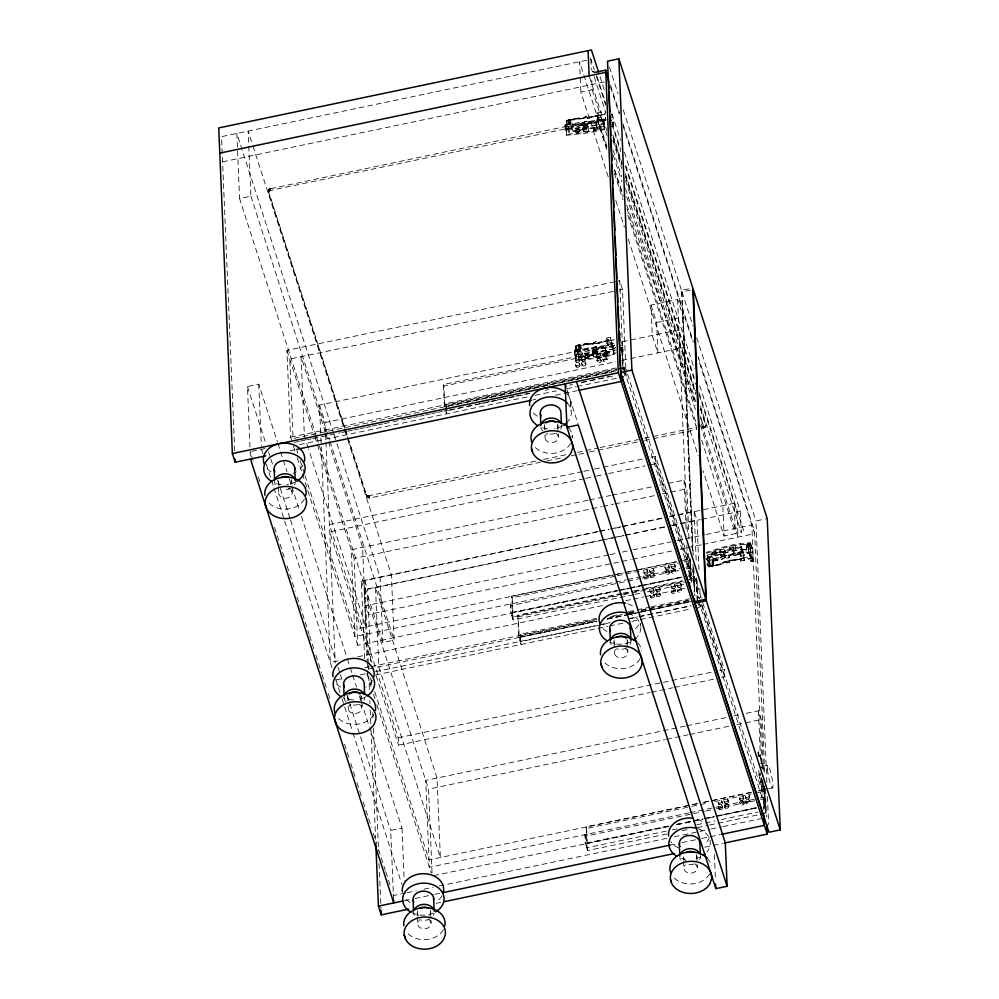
<?xml version="1.0" encoding="UTF-8"?>
<svg xmlns="http://www.w3.org/2000/svg" width="999" height="999" viewBox="0 0 999 999"><rect width="100%" height="100%" fill="white"/><g stroke="black" fill="none" stroke-linecap="round" stroke-linejoin="round"><path stroke-width="0.75" stroke-dasharray="5 3.75" d="M611.425 126.848L613.636 125.824L612.899 119.493M620.866 352.185L623.076 351.161L621.84 342.207M752.609 548.826L750.299 542.807L747.889 543.044L747.789 547.027L750.174 558.404L751.148 561.6L753.121 561.188L752.584 548.264L750.611 548.676L751.086 558.628L748.251 559.215L746.528 557.13L721.653 562.325L719.255 564.298L708.603 566.52L707.08 564.135M753.121 561.188L750.137 549.138L749.862 542.632M603.296 360.689L603.309 360.339A2.06 1.274 -17.9 0 1 605.319 358.841A2.06 1.274 -17.9 0 1 607.267 359.64L607.255 359.977A2.06 1.274 -17.9 0 1 605.244 361.488A2.06 1.274 -17.9 0 1 603.296 360.689L602.797 359.041M606.768 358.104L606.755 358.441A2.06 1.274 -17.9 0 1 604.745 359.94A2.06 1.274 -17.9 0 1 602.797 359.153L602.809 358.803A2.06 1.274 -17.9 0 1 604.82 357.305A2.06 1.274 -17.9 0 1 606.768 358.104L607.267 359.752M671.603 572.39L671.615 572.04A2.06 1.274 -17.9 0 1 673.638 570.541A2.06 1.274 -17.9 0 1 675.574 571.328L675.574 571.678A2.06 1.274 -17.9 0 1 673.551 573.176A2.06 1.274 -17.9 0 1 671.603 572.39L671.116 570.741M675.087 569.792L675.074 570.142A2.06 1.274 -17.9 0 1 673.064 571.64A2.06 1.274 -17.9 0 1 671.116 570.841L671.128 570.504A2.06 1.274 -17.9 0 1 673.139 569.005A2.06 1.274 -17.9 0 1 675.087 569.792L675.574 571.44M677.734 591.346L677.734 591.008A2.06 1.274 -17.9 0 1 679.757 589.51A2.06 1.274 -17.9 0 1 681.705 590.297L681.693 590.646A2.06 1.274 -17.9 0 1 679.67 592.145A2.06 1.274 -17.9 0 1 677.734 591.346L677.235 589.697M681.206 588.761L681.193 589.11A2.06 1.274 -17.9 0 1 679.183 590.609A2.06 1.274 -17.9 0 1 677.235 589.81L677.247 589.472A2.06 1.274 -17.9 0 1 679.258 587.961A2.06 1.274 -17.9 0 1 681.206 588.761L681.693 590.409M746.041 803.046L746.053 802.697A2.06 1.274 -17.9 0 1 748.064 801.198A2.06 1.274 -17.9 0 1 750.012 801.997L749.999 802.347A2.06 1.274 -17.9 0 1 747.989 803.845A2.06 1.274 -17.9 0 1 746.041 803.046L745.554 801.398M749.512 800.461L749.5 800.798A2.06 1.274 -17.9 0 1 747.489 802.309A2.06 1.274 -17.9 0 1 745.541 801.51L745.554 801.161A2.06 1.274 -17.9 0 1 747.577 799.662A2.06 1.274 -17.9 0 1 749.512 800.461L750.012 802.11M581.493 363.536L581.53 363.186A2.06 1.274 -17.9 0 1 583.641 361.738A2.06 1.274 -17.9 0 1 585.476 362.625L585.439 362.974A2.06 1.274 -17.9 0 1 583.329 364.423A2.06 1.274 -17.9 0 1 581.493 363.536L582.08 365.384M585.976 364.16L585.938 364.51A2.06 1.274 -17.9 0 1 583.828 365.959A2.06 1.274 -17.9 0 1 581.992 365.072L582.03 364.722A2.06 1.274 -17.9 0 1 584.14 363.274A2.06 1.274 -17.9 0 1 585.976 364.16L585.389 362.312M649.812 575.224L649.85 574.875A2.06 1.274 -17.9 0 1 651.96 573.438A2.06 1.274 -17.9 0 1 653.796 574.325L653.758 574.675A2.06 1.274 -17.9 0 1 651.648 576.111A2.06 1.274 -17.9 0 1 649.812 575.224L650.399 577.085M654.295 575.861L654.258 576.211A2.06 1.274 -17.9 0 1 652.147 577.659A2.06 1.274 -17.9 0 1 650.299 576.773L650.349 576.423A2.06 1.274 -17.9 0 1 652.447 574.974A2.06 1.274 -17.9 0 1 654.295 575.861L653.696 574.013M660.414 594.83L660.376 595.179A2.06 1.274 -17.9 0 1 658.266 596.615A2.06 1.274 -17.9 0 1 656.418 595.729L656.468 595.379A2.06 1.274 -17.9 0 1 658.566 593.943A2.06 1.274 -17.9 0 1 660.414 594.83L659.815 592.969M724.238 805.893L724.275 805.544A2.06 1.274 -17.9 0 1 726.385 804.108A2.06 1.274 -17.9 0 1 728.234 804.994L728.184 805.344A2.06 1.274 -17.9 0 1 726.086 806.78A2.06 1.274 -17.9 0 1 724.238 805.893L724.837 807.754M540.746 462.187L369.705 497.989L366.945 497.34L268.444 192.083L270.454 190.434L605.781 120.492L605.132 119.356L597.19 119.88L268.856 189.061L268.369 190.871L344.792 427.709M700.499 408.316L705.868 425.949L704.382 427.897L697.976 429.295M575.674 352.085C577.672 347.053 582.504 349.313 581.955 354.982L575.849 356.256L574.65 355.282L575.761 354.27M703.796 428.072L703.758 426.91L705.306 427.272L705.831 425.075L705.444 426.585L705.831 425.075L705.818 426.423L697.889 427.322M597.19 112.912C607.454 111.376 595.804 111.813 597.265 113.799L598.776 114.435L597.24 113.424M601.136 116.958C597.29 118.993 595.629 116.895 601.136 116.958L604.095 126.461L568.968 132.218L568.443 120.017L579.283 117.757L582.305 118.469L586.788 116.359L587.337 118.369L589.635 117.894L589.447 116.97L599.063 115.335L598.763 114.073M578.371 356.631L613.349 350.886L613.161 346.416L610.389 337.837C605.681 339.185 605.606 337.475 610.377 337.462L613.324 346.591L613.623 354.121L592.644 357.942L575.998 359.69M606.83 343.082L607.567 344.792L607.03 342.732L610.576 342.295L613.349 350.886M606.855 343.456L610.601 342.669L613.548 351.798L578.409 357.567L578.184 352.16L591.995 350.661L613.324 346.591M604.795 114.435L604.782 114.061C592.007 118.207 578.159 117.782 565.983 121.091C578.921 118.556 591.833 118.282 604.795 114.435L605.257 112.263M605.032 120.017L605.469 117.47L605.032 120.017C610.227 116.995 555.357 132.305 568.706 123.938C571.878 123.102 571.59 127.909 572.502 129.645L566.408 130.919L565.209 129.945L566.321 128.933M575.661 352.01L586.326 349.775L589.61 350.549L614.472 345.354L614.934 343.181M704.894 427.622L704.857 426.585M751.086 558.628L751.011 552.11M751.073 558.254L748.501 550.024L748.276 544.817M716.845 552.609L715.621 554.32L713.061 555.132L712.949 552.534L715.509 551.723L716.995 553.046L715.721 554.632L712.637 555.032M711.563 553.746L712.799 552.035L715.359 551.236L716.695 552.135L716.408 553.059L714.198 554.433L711.937 554.383L711.763 552.509L714.023 551.286L716.72 552.235M716.695 552.135L714.148 554.283L711.438 553.334M729.245 548.826L731.468 547.002L733.478 547.202L733.528 548.501L731.58 549.612L729.582 549.413L729.258 547.277L731.218 546.216L733.241 546.453L733.815 547.777M575.062 131.781L577.647 129.733L579.969 130.007L580.057 131.568L577.772 132.73L575.449 132.455L575.274 130.594L577.597 129.583L579.994 130.07M580.094 129.858L578.821 131.431L576.173 131.98L576.073 129.383L578.708 128.834L580.232 130.295L578.921 131.743L575.736 131.831M580.357 130.682L577.722 132.58L574.937 131.381M593.618 129.57L595.854 127.797L597.877 128.022L597.926 129.333L595.966 130.394L593.955 130.157L593.631 128.034L595.604 126.998L597.627 127.273L598.214 128.609M585.177 357.167L586.95 357.242L589.672 355.632L588.361 357.08L585.639 357.367L585.514 354.72L588.161 354.17L589.797 356.019L588.523 357.567L585.889 358.142L584.89 357.804L584.827 356.293L587.087 355.07L589.41 355.344M603.059 354.907L605.307 353.134L607.317 353.359L607.38 354.67L605.406 355.731L603.396 355.494L603.071 353.371L605.044 352.335L607.08 352.61L607.654 353.946M733.566 547.027L731.33 548.813L728.97 547.989M597.964 127.86L595.716 129.608L593.344 128.746M607.417 353.196L605.157 354.945L602.797 354.083M740.334 555.344L741.27 554.969L740.396 554.782M740.534 560.177L741.47 559.815L741.171 558.541L740.546 560.963C748.663 563.998 740.122 550.461 741.383 546.316L707.217 555.057L707.429 560.264L741.595 551.523L744.555 560.664M584.515 357.118L585.689 355.269L589.435 355.407M566.408 130.919L568.693 125.936M575.849 356.256L578.146 351.273M706.88 563.473L708.316 565.621L710.926 566.77L713.486 565.771L711.85 560.427L711.663 555.968L705.569 557.242L708.241 561.188C712.599 564.31 715.596 560.889 711.663 555.968M566.346 129.333L585.539 127.223L604.383 123.651L604.62 129.608L585.789 133.179L566.595 135.29L566.645 121.391C570.779 115.01 573.701 126.274 572.502 129.645M576.273 351.198C574.537 339.248 585.152 346.203 581.955 354.982M605.469 119.93L597.19 119.88L597.277 122.04M707.217 555.057L711.176 561.288L722.015 559.015L726.435 556.743L726.81 558.216L729.432 557.667L728.908 556.018L731.181 555.169L731.38 556.093L740.971 553.708L741.27 554.969M739.098 554.77L739.322 554.045M739.297 559.615C740.184 558.678 733.016 561.251 731.58 560.926C731.505 558.778 727.409 560.676 729.632 562.499L727.01 563.049L726.635 561.588L727.01 563.049M706.743 558.391L708.366 560.938L719.018 558.716L721.428 556.743L746.29 551.548C751.623 557.854 751.785 547.639 748.089 543.893C733.89 542.569 719.867 548.364 706.256 552.397M708.129 565.422L707.941 560.951L719.043 559.078L721.44 557.117L746.303 551.923L748.026 553.633M741.383 546.316L744.33 555.444C739.397 556.081 739.56 557.454 744.342 555.819L741.57 547.227L707.542 555.931L711.188 561.663L722.027 559.39L726.435 556.743M706.992 564.335L708.616 566.895L719.268 564.66L721.678 562.699L746.54 557.492M706.855 558.928L711.375 566.121L722.215 563.848L724.45 562.425L722.24 564.223L711.388 566.495L706.693 559.003M712.549 552.922L715.609 552.035L716.995 553.046M613.411 348.913L615.846 347.265M575.786 354.67L594.979 352.56L613.823 348.988L616.208 347.377M613.623 354.121L616.071 352.472M575.649 129.72L578.808 129.146L580.394 130.782M585.089 355.057L588.261 354.483L589.835 356.119L587.175 357.917L584.378 356.718M566.645 121.391L566.595 135.29M576.086 346.728L576.036 360.627L595.229 358.516L614.073 354.945L613.823 348.988M566.133 124.475L565.022 125.187L565.259 130.045M575.574 349.812L574.462 350.524L574.7 355.382M597.402 115.31L594.867 115.834M587 121.191L584.39 122.115L587 121.191L587.537 123.214L595.891 120.205L589.66 122.178M596.241 341.695L593.631 342.62L596.241 341.695L596.778 343.706L599.075 343.231L598.888 342.307L608.503 340.671L608.204 339.41L607.167 339.448M606.855 340.647L604.308 341.171M596.453 346.903C590.372 348.838 597.552 344.355 596.99 348.551L599.288 348.064L599.088 347.153L608.691 345.142L607.554 344.418M599.1 347.515L608.691 345.142M740.546 560.963L744.53 560.289M706.655 553.234C720.604 548.751 735.002 543.543 749.587 544.605M706.867 558.441C720.416 554.482 734.352 548.451 748.501 550.024M720.192 553.096L719.904 549.612L721.59 549.088L724.562 549.013L720.067 550.112L720.192 553.096L724.687 551.985L724.375 548.439M720.029 552.584L724.687 551.985M706.505 558.354C720.117 554.32 734.14 548.526 748.338 549.85L748.089 543.893M720.729 552.147L725.399 551.623L725.524 554.595L721.028 555.669L720.729 552.147L721.028 555.669M720.903 552.697L725.399 551.623M720.853 555.132L725.349 554.045L725.224 551.073M741.758 551.698L707.729 560.402L707.542 555.931M586.65 60.252L221.541 136.651L234.79 452.909M222.59 161.838L607.08 81.369M608.166 176.736L580.856 92.12L592.17 89.748L591.645 77.135M582.305 118.469L579.308 118.119L568.443 120.017M584.515 118.007L584.178 117.283L586.788 116.359M579.495 122.59C544.755 128.084 600.724 121.778 579.507 122.964M597.452 118.257L598.963 118.906L599.263 120.167L595.916 120.579M597.39 117.745L598.126 119.455L598.963 118.906M606.73 149.45L597.19 119.88L599.263 120.167M610.601 117.457L612.574 117.045L611.888 114.036M589.822 122.353L587.537 123.214M576.873 124.438L580.144 124.85L605.019 119.643M582.467 125.137L603.883 121.254L604.183 128.784L583.204 132.605L566.558 134.353M316.233 436.101L239.573 198.564L250.886 196.204L248.164 131.081L252.472 144.443M566.333 129.146L582.979 127.397L603.958 123.576M611.525 122.865L613.486 122.452M596.203 127.16L603.908 125.549L603.721 121.079L596.016 122.69L596.203 127.16L568.931 131.294M611.7 124.875L613.673 124.463M611.663 126.236L613.636 125.824M610.988 126.673L613.386 126.436M291.508 440.084L290.572 437.187L286.938 350.362L613.586 282.005M615.109 281.681L619.692 280.731L622.502 289.435L626.148 376.261M613.349 291.358L289.747 359.078L293.082 438.524L613.623 371.441M619.455 290.085L622.502 289.435M692.369 550.224L681.48 290.309L689.959 288.536M692.806 550.199L681.98 291.858L690.459 290.072M249.987 447.003L247.452 386.538L258.766 384.178L277.447 442.07M650.998 305.07L656.618 322.502L657.891 352.884L652.272 335.464L650.998 305.07L677.622 299.5L683.241 316.933L693.231 555.119M656.618 322.502L683.241 316.933M588.736 343.094C556.393 348.551 604.457 342.645 588.748 343.469M575.412 346.054L586.076 343.831L589.36 344.605L614.235 339.772C601.448 343.306 587.662 344.48 575.412 346.054L576.036 360.627M606.693 338.761L607.367 339.96L608.204 339.41M591.758 343.806L593.98 343.718L593.606 342.245M599.063 342.857L596.778 343.706M588.935 347.927C554.195 353.421 610.177 347.128 588.948 348.301M320.691 433.004L319.518 405.094L616.246 342.994M622.34 341.72L678.895 329.895M575.649 351.636L586.301 349.413L589.585 350.187L614.472 345.354M596.99 348.551L599.263 347.689M591.908 350.474L613.161 346.416M620.591 345.666L622.564 345.254L622.015 342.382M616.595 370.604L444.33 406.655L443.406 384.515L615.659 348.464M620.966 348.201L622.939 347.789M613.985 371.478L444.767 406.893L443.893 386.051L616.158 350M621.141 350.212L623.114 349.8M621.103 351.573L623.076 351.161M325.537 431.83L325.137 422.527L615.784 361.7M621.878 360.427L684.515 347.315M446.029 409.515L445.791 403.608L616.52 367.882M290.572 437.187L617.232 368.831M618.756 368.506L623.339 367.545L619.692 280.731M446.466 409.49L446.278 405.144L617.02 369.418M618.543 369.093L624.637 367.819L624.138 366.283L624.263 369.243M622.777 369.518L625.836 368.881L687.362 559.565L682.792 560.526M251.598 451.361L265.434 448.464M294.418 442.407L299.001 441.446M300.524 441.121L305.095 440.172M306.631 439.847L311.201 438.886M312.724 438.573L340.184 432.829M341.708 432.505L346.291 431.543M347.814 431.231L352.385 430.269M353.921 429.957L358.491 428.996M360.015 428.671L364.598 427.722M366.121 427.397L370.691 426.436M372.215 426.123L376.798 425.162M378.321 424.85L382.904 423.888M384.428 423.564L405.781 419.093M407.305 418.781L411.888 417.819M413.411 417.507L417.982 416.546M419.505 416.221L424.088 415.272M425.611 414.947L430.194 413.986M431.718 413.673L436.288 412.712M437.812 412.4L442.395 411.438M443.918 411.113L448.489 410.164M450.025 409.84L477.485 404.096M479.008 403.771L483.578 402.822M485.102 402.497L489.685 401.536M491.208 401.223L495.779 400.262M497.315 399.95L501.885 398.988M503.409 398.663L507.992 397.714M509.515 397.39L514.085 396.428M515.621 396.116L529.345 393.244M581.206 382.392L608.666 376.635M449.138 410.352L529.945 393.444M545.179 390.247L548.226 389.61M569.567 385.152L572.627 384.515M581.768 382.592L613.786 375.899M299.5 444.617L529.982 396.391M535.064 395.329L556.406 390.859M566.62 388.723L576.223 386.713M577.297 386.488L618.518 377.859M290.11 450.749L296.253 449.463M532.692 399.987L535.751 399.35M555.581 395.192L576.947 390.721M348.139 438.074L366.296 494.318L368.381 495.854L537.599 460.664M543.706 459.378L568.144 454.27M577.31 452.347L598.688 447.877M600.212 447.552L638.398 439.572M644.505 438.286L696.428 427.422L626.773 211.551M546.853 460.914L563.661 457.392M571.291 455.806L577.397 454.52M578.933 454.208L588.086 452.285M589.622 451.96L638.486 441.733M644.592 440.459L696.515 429.595L696.428 427.422M582.38 471.603L329.42 524.537L398.226 737.774L398.539 745.154L649.974 692.544M583.903 471.291L593.044 469.368M594.567 469.055L644.855 458.529M650.948 457.255L655.519 456.293L701.385 598.451M584.203 478.671L329.72 531.918L371.778 662.237M585.726 478.346L594.88 476.436M596.403 476.111L607.067 473.888M608.591 473.563L645.154 465.909M651.261 464.635L655.831 463.673L655.519 456.293M587.874 500.249L351.286 549.75L354.92 636.575L614.41 582.28M589.398 499.925L610.776 495.454M612.3 495.129L653.508 486.513M659.615 485.227L684.04 480.119L686.85 488.836L688.998 539.997M617.22 590.996L357.729 645.292L354.096 558.466L601.373 506.718M602.897 506.406L613.586 504.17M615.109 503.846L656.318 495.229M662.424 493.943L686.85 488.836M364.623 658.541L361.376 581.018L597.964 531.518M599.487 531.193L608.653 529.283M610.177 528.958L620.866 526.723M622.389 526.398L663.598 517.782M669.705 516.495L694.13 511.388L696.94 520.104L699.013 569.717M368.256 663.324L364.785 580.556L598.301 531.68M599.825 531.368L608.99 529.445M615.097 528.171L621.203 526.898M622.727 526.573L662.412 518.269M670.042 516.67L676.148 515.397M677.672 515.072L734.14 503.259L735.414 533.641L724.1 536.013L703.021 470.691M612.986 537.674L364.185 589.735L367.17 661.051M614.51 537.35L623.676 535.439M625.199 535.114L664.884 526.81M672.514 525.212L678.621 523.938M680.144 523.613L696.94 520.104M370.604 661.138L367.595 589.26L601.111 540.397M602.647 540.084L624.013 535.601M625.536 535.289L665.222 526.985M671.328 525.711L678.958 524.113M680.481 523.788L700.324 519.642M701.847 519.318L740.284 511.276L699.113 383.703M766.87 782.442L755.918 520.979L767.232 518.606M608.516 554.944L365.834 605.731L368.656 614.447L620.491 561.75M610.039 554.632L616.146 553.346M622.252 552.072L631.405 550.162M632.941 549.837L671.091 541.858M677.197 540.571L704.67 534.827M706.193 534.502L751.835 524.95L762.012 767.769M622.015 561.426L631.168 559.515M632.692 559.19L672.377 550.886M680.007 549.288L686.113 548.014M687.637 547.689L701.373 544.817M702.909 544.492L754.645 533.666L698.164 358.629M747.889 543.044L750.299 542.807M747.652 543.656L749.612 543.244M748.326 543.219L748.925 544.168L750.886 543.756M748.925 544.168L749.637 545.829L751.61 545.417M622.352 594.08L512.587 617.045L511.713 596.216L615.372 574.512M616.895 574.2L626.048 572.29M627.572 571.965L638.249 569.73M639.772 569.418L676.348 561.763M682.454 560.476L690.072 558.891L691.495 582.567L689.185 575.387M612.574 575.212L354.608 629.195L305.007 475.474M614.098 574.9L623.264 572.976M624.787 572.664L635.464 570.429M637 570.104L676.685 561.8M747.789 547.027L749.762 546.615M633.566 594.692L513.136 619.892L512.212 597.752L615.871 576.061M617.394 575.736L678.371 562.974M684.477 561.7L690.571 560.427M749.637 545.829L750.436 548.076L752.397 547.664M748.164 549.55L750.137 549.138M739.085 554.395L731.38 556.093M739.335 554.42L740.971 553.708M748.713 552.422L750.686 552.01M728.908 556.018L729.42 557.292L726.81 558.216M748.001 553.259L750.836 552.672M615.646 582.017L626.311 579.782M627.847 579.47L680.044 568.543M685.764 567.345L688.823 566.708L689.622 575.624L690.946 579.72L690.072 558.891M749.4 555.444L751.36 555.032M512.587 617.045L511.263 612.949L510.951 605.569L640.534 578.446M642.057 578.134L678.646 570.479M686.263 568.881L689.31 568.244M729.108 560.864L731.405 560.377M724.45 562.425L726.66 561.95M737 559.79L739.285 559.24M739.547 559.265L741.183 558.916M726.997 562.674L729.62 562.125L729.095 560.489M751.148 561.6L751.26 558.066M746.528 557.13L748.239 558.841L752.135 557.991M750.973 561.101L752.946 560.689M513.136 619.892L510.826 612.712L617.532 590.384M619.055 590.059L628.209 588.149M629.732 587.824L640.396 585.601M641.92 585.277L681.555 576.985M511.263 612.949L616.445 590.933M622.552 589.66L628.646 588.386M630.169 588.061L682.005 577.222M618.743 590.671L640.122 586.201M641.645 585.876L681.33 577.572M687.437 576.298L690.484 575.661L689.71 557.055M316.708 437.587L382.817 642.469L394.13 640.097L391.408 574.987L347.327 438.399M596.44 618.319L520.217 634.278L521.078 644.492L518.768 637.312L517.832 615.172L621.503 593.481M623.026 593.169L632.167 591.246M633.691 590.933L644.367 588.698M645.891 588.374L682.479 580.719M688.573 579.445L696.191 577.847L697.564 600.224M623.875 593.756L633.016 591.845M634.54 591.533L683.328 581.318M607.417 623.463L520.529 641.658L519.205 637.549L518.331 616.708L621.99 595.017M623.513 594.705L684.49 581.942M690.596 580.669L696.69 579.395M635.089 594.368L641.196 593.094M647.29 591.82L683.878 584.153M337.924 660.938L330.307 662.524L320.754 434.565M357.717 656.793L605.931 604.845M625.724 600.711L631.818 599.437M633.341 599.113L644.005 596.878M645.516 596.565L685.114 588.274M628.458 611.625L649.8 607.155M651.323 606.843L689.435 598.863M369.593 666.895L365.01 667.844L364.885 664.747M371.116 666.57L597.027 619.293M612.287 616.096L619.917 614.51M629.083 612.587L635.189 611.313M641.296 610.027L647.389 608.753M648.925 608.441L688.611 600.124M520.716 635.814L596.94 619.855M609.128 617.307L622.852 614.435M628.945 613.161L635.052 611.888M641.146 610.614L689.922 600.399M518.768 637.312L596.515 621.041M607.18 618.818L628.521 614.348M630.044 614.023L639.198 612.112M640.721 611.8L691.021 601.273M596.478 621.266L367.507 669.18L367.232 662.612M607.155 619.03L625.474 615.197M626.997 614.885L636.163 612.961M637.687 612.649L691.108 601.46M519.205 637.549L596.952 621.278M607.617 619.043L639.635 612.35M641.158 612.025L689.947 601.823M335.926 679.957L343.544 678.358M360.289 674.862L366.383 673.588M375.524 671.665L597.852 625.149M599.375 624.825L610.027 622.602M628.309 618.768L637.437 616.858M638.96 616.545L690.734 605.706M630.282 618.681L637.911 617.082M639.435 616.77L691.258 605.918M375.449 674.962L607.966 626.311M609.502 625.986L623.214 623.114M631.892 621.303L691.82 608.766M697.527 607.567L700.574 606.93L700.336 601.023M398.226 737.774L661.85 682.604M663.373 682.292L713.661 671.765M719.755 670.491L724.325 669.53L701.872 599.937M651.498 692.22L672.827 687.762M674.35 687.437L713.973 679.145M721.59 677.547L724.637 676.91L724.325 669.53M685.202 726.123L425.711 780.419L429.358 867.244L688.848 812.936M686.725 725.798L726.423 717.494M734.053 715.896L740.159 714.622M746.265 713.336L758.466 710.789L761.288 719.505L763.423 770.666M432.043 872.851L428.534 789.135L665.122 739.622M666.645 739.297L688.011 734.827M689.547 734.515L730.756 725.886M736.862 724.612L761.288 719.505M758.241 756.693L758.054 752.097L758.716 751.947L762.899 764.922L763.124 770.391M393.606 899.987L390.696 830.444L402.01 828.071L369.917 728.608M762.349 767.794L762.237 765.059L762.899 764.922M762.249 766.333L767.569 765.222M763.323 791.108L763.099 785.639L763.76 785.501L763.985 790.971L763.323 791.108L759.14 778.134L759.802 777.996L759.615 773.401M666.296 831.118L587.025 847.714L586.151 826.872L697.427 803.583M703.533 802.309L752.309 792.107M758.403 790.821L764.51 789.547L765.933 813.223L763.611 806.056M768.643 788.735L772.627 787.899M697.689 803.646L429.046 859.864L374.662 691.358M703.796 802.372L751.111 792.469M758.753 790.871L761.8 790.234L701.698 603.983M666.845 833.965L587.574 850.549L586.65 828.408L690.309 806.717M691.832 806.393L708.603 802.884M714.697 801.61L751.285 793.955M757.379 792.682L765.009 791.083M690.084 812.686L754.482 799.2M760.202 798.001L763.248 797.364L764.06 806.28L765.384 810.389L764.51 789.547M587.025 847.714L585.701 843.606L585.389 836.225L692.095 813.898M693.631 813.586L704.295 811.35M705.818 811.026L714.972 809.115M716.495 808.79L754.607 800.823M760.701 799.55L763.748 798.9M587.574 850.549L585.264 843.368L669.105 825.823M676.723 824.237L702.634 818.805M704.158 818.493L714.834 816.258M716.358 815.946L755.993 807.642M585.701 843.606L669.542 826.061M677.16 824.475L692.407 821.278M693.93 820.966L703.084 819.043M704.607 818.73L713.748 816.807M719.854 815.534L756.43 807.879M433.691 875.636L668.756 826.448M676.385 824.849L691.658 821.653M693.181 821.34L702.334 819.417M708.441 818.144L757.292 807.916M672.389 829.844L676.96 828.883M696.778 824.737L715.072 820.916M721.178 819.642L757.754 811.987M682.092 830.768L689.71 829.182M697.327 827.584L708.004 825.349M709.527 825.024L759.839 814.497M405.644 893.006L393.431 895.554L391.995 891.108M407.167 892.681L416.321 890.771M423.963 889.172L433.116 887.249M439.223 885.976L668.219 838.049M674.325 836.775L709.44 829.432M710.963 829.108L721.653 826.872M723.176 826.548L761.101 818.618M404.37 900.711L413.586 898.788M415.109 898.463L433.429 894.629M434.877 894.33L441.058 893.031M669.829 845.166L680.519 842.931M682.042 842.607L696.003 839.684M701.872 838.461L720.429 834.577M436.163 903.358L440.746 902.409M704.682 847.164L722.989 843.343M588.236 127.597L588.548 131.156L585.726 131.681L583.94 131.88L583.653 128.396L588.236 127.597L585.601 128.709L583.653 128.396M597.689 352.934L597.989 356.493L595.167 357.03L593.381 357.217L593.094 353.733L597.689 352.934L595.042 354.046L593.094 353.733M582.817 125.824L587.574 125.537L587.699 128.521L583.116 129.346L582.817 125.824L583.116 129.346M582.991 126.361L587.574 125.537M582.941 128.796L587.524 127.972L587.4 125M592.257 351.161L592.557 354.682L592.257 351.161L596.84 350.337L597.14 353.858L596.84 350.337M592.432 351.71L597.015 350.874M592.382 354.133L596.965 353.309M583.778 131.381L588.548 131.156M593.219 356.718L597.989 356.493M582.554 125.325L568.743 126.823L568.968 132.218M575.786 354.483L608.828 349.875L609.04 355.082M606.318 119.643L597.19 119.88L606.868 147.79M765.409 789.834L763.099 785.639M622.839 351.773L621.803 350.649M566.221 126.448L565.072 125.574M575.661 351.798L574.462 350.811M765.059 788.848L765.646 789.672M612.2 124.413L613.149 125.437L613.236 121.803M612.362 125.312L612.949 126.261M621.653 349.75L622.589 350.786L622.689 347.14M752.422 548.226C747.077 534.877 751.673 558.304 753.096 560.639M614.522 169.818L623.189 194.793M626.76 205.082L695.604 403.409M700.699 418.094L703.758 426.91L700.461 416.521M763.76 785.501L764.372 787.274M609.452 67.108L618.031 93.706M623.289 109.977L681.48 290.309M681.98 291.858L692.944 325.849M696.765 337.674L755.918 520.979M610.476 85.002L619.567 113.187M622.926 123.576L693.281 341.633M698.076 356.468L754.557 531.493L764.759 774.937M610.564 87.175L619.18 113.874M623.014 125.749L692.894 342.32M600.024 76.648L604.333 89.997M612 113.736L620.616 140.434M624.437 152.298L694.33 368.868M597.14 76.711L605.756 103.409M611.975 122.702L620.591 149.4M625.861 165.709L694.317 377.834M699.1 392.669L744.567 533.591M590.484 58.067L594.305 69.93M596.166 75.687L605.794 105.532M611.975 124.688L620.641 151.511M625.386 166.246L695.791 384.403M699.138 394.792L736.95 511.975L738.011 537.15L700.674 421.453M748.338 549.85L751.011 558.116M594.205 76.723L605.831 112.862M613.011 135.115L622.102 163.299M625.449 173.676L695.679 391.196M700.474 406.031L741.295 532.654L740.284 511.276M613.074 137.425L621.678 164.073M625.499 175.911L695.716 393.506M613.124 138.299L621.728 164.947M625.549 176.786L695.766 394.38M700.536 409.178L705.868 425.949M589.61 77.273L606.855 130.707M613.074 149.987L621.69 176.698M625.524 188.561L695.404 405.132M592.17 89.748L607.017 135.777M613.249 155.07L621.878 181.793M626.66 196.641L695.654 410.427M700.449 425.274L735.414 533.641M606.893 146.353L579.582 61.726L580.856 92.12M614.56 170.105L623.176 196.828M627.01 208.704L696.952 425.462M701.748 440.309L722.826 505.631L724.1 536.013M614.36 173.102L622.951 199.725M589.447 116.97L587.337 118.369M615.834 200.487L624.45 227.21M628.284 239.098L698.226 455.844M731.393 560.002L731.58 560.926M584.365 121.741L584.74 123.214M758.054 752.097L762.237 765.059M759.802 777.996L763.985 790.971M655.831 463.673L699.312 598.426M701.223 604.358L724.637 676.91M698.576 596.952L699.075 598.488M624.275 370.454L690.484 575.661M698.701 601.123L764.922 806.318L764.073 786.163M623.151 370.766L624.999 376.511L624.887 373.614M697.589 601.423L699.437 607.167L699.312 604.27M608.716 345.504L608.403 344.243M606.493 353.109L606.992 354.645M674.812 564.797L675.312 566.346M680.931 583.766L681.43 585.302M749.25 795.466L749.737 797.002M602.672 354.595L603.171 356.131M670.978 566.283L671.478 567.832M677.11 585.252L677.597 586.788M745.416 796.952L745.916 798.488M600.511 354.358L601.011 355.894M668.818 566.058L669.318 567.594M674.937 585.027L675.436 586.563M743.256 796.727L743.756 798.263M600.724 359.178L601.273 361.001A2.06 1.274 -17.9 0 1 599.525 362.674A2.06 1.274 -17.9 0 1 597.352 362.113L596.803 360.289A2.06 1.274 -17.9 0 1 598.563 358.616A2.06 1.274 -17.9 0 1 600.724 359.178L600.786 359.515A2.06 1.274 -17.9 0 1 599.025 361.139A2.06 1.274 -17.9 0 1 596.865 360.577L596.803 360.239M669.043 570.879L669.592 572.702A2.06 1.274 -17.9 0 1 667.844 574.375A2.06 1.274 -17.9 0 1 665.671 573.813L665.122 571.99A2.06 1.274 -17.9 0 1 666.87 570.317A2.06 1.274 -17.9 0 1 669.043 570.879L669.105 571.203A2.06 1.274 -17.9 0 1 667.344 572.839A2.06 1.274 -17.9 0 1 665.172 572.265L665.109 571.94M675.162 589.847L675.224 590.172A2.06 1.274 -17.9 0 1 673.463 591.795A2.06 1.274 -17.9 0 1 671.291 591.233L671.228 590.909A2.06 1.274 -17.9 0 1 672.989 589.285A2.06 1.274 -17.9 0 1 675.162 589.847L675.711 591.658M743.481 801.548L744.03 803.358A2.06 1.274 -17.9 0 1 742.269 805.032A2.06 1.274 -17.9 0 1 740.097 804.47L739.56 802.659A2.06 1.274 -17.9 0 1 741.308 800.973A2.06 1.274 -17.9 0 1 743.481 801.548L743.543 801.872A2.06 1.274 -17.9 0 1 741.782 803.496A2.06 1.274 -17.9 0 1 739.61 802.934L739.547 802.609M596.44 346.528L596.965 348.176M593.818 347.078L594.18 348.551M596.678 355.844L597.177 357.38M664.997 567.544L665.484 569.08M671.116 586.5L671.615 588.049M739.422 798.201L739.922 799.737M671.241 590.958L671.79 592.769A2.06 1.274 -17.9 0 0 673.963 593.331A2.06 1.274 -17.9 0 0 675.724 591.708L675.661 591.383A2.06 1.274 -17.9 0 0 673.488 590.821A2.06 1.274 -17.9 0 0 671.728 592.444L671.79 592.769M585.227 357.617L585.726 359.153M653.533 569.305L654.033 570.854M659.652 588.274L660.152 589.81M727.971 799.974L728.471 801.51M728.134 804.67L728.721 806.568M581.356 358.991L581.843 360.539M649.662 570.691L650.162 572.227M655.781 589.66L656.281 591.196M724.1 801.36L724.6 802.896M655.931 594.155L656.518 596.053M579.158 358.853L579.657 360.389M647.464 570.541L647.964 572.077M653.583 589.51L654.083 591.046M721.902 801.21L722.402 802.746M579.408 363.599L579.907 365.135M647.727 575.287L648.226 576.823M653.846 594.255L654.345 595.791M722.165 805.956L722.652 807.492M575.436 360.264L575.936 361.813M643.756 571.965L644.255 573.501M649.874 590.933L650.374 592.469M718.194 802.634L718.681 804.17M575.586 365.072L576.086 366.608M643.893 576.773L644.392 578.309M650.012 595.741L650.511 597.277M718.331 807.429L718.83 808.978M567.045 389.835L578.059 423.951M443.406 384.515L443.893 386.051M511.713 596.216L512.212 597.752M517.832 615.172L518.331 616.708M586.151 826.872L586.65 828.408M445.791 403.608L446.278 405.144M510.951 605.569L510.464 604.033L510.826 612.712M585.389 836.225L584.89 834.689L585.264 843.368M445.716 410.964L446.64 413.823L446.528 410.939M345.279 429.195L347.664 436.588M252.947 145.929L343.981 428.009M344.455 429.495L346.853 436.913M333.616 433.341L236.85 133.454L239.573 198.564M334.103 434.827L336.488 442.245M336.975 443.731L380.095 577.347L382.817 642.469M319.518 405.094L325.137 422.527M250.886 196.204L329.458 439.672M329.932 441.158L394.13 640.097M325.387 432.092L301.061 356.705L304.395 436.151L308.204 447.977M325.861 433.566L362.6 547.39L365.921 626.835L308.691 449.45M364.785 580.556L367.595 589.26M286.938 350.362L314.073 434.465M314.548 435.939L316.933 443.331M317.42 444.805L354.096 558.466M361.376 581.018L428.534 789.135M376.074 675.561L398.539 745.154M296.416 448.863L297.852 453.296M300.237 460.689L304.533 473.988M370.379 678.046L372.277 683.965M293.394 445.904L295.292 451.81M297.202 457.729L301.973 472.502M302.447 473.988L357.729 645.292M366.883 673.651L371.64 688.386M373.551 694.305L374.975 698.738M376.885 704.645L431.231 873.051M277.934 443.556L287.038 471.765M289.423 479.195L291.346 485.127M291.82 486.613L299.488 510.364M301.411 516.308L346.915 657.342M347.402 658.828L349.787 666.246M350.274 667.732L352.185 673.676M352.672 675.162L356.493 687.037M359.378 695.941L360.814 700.399M361.288 701.885L369.43 727.122M247.452 386.538L266.134 444.443M268.531 451.86L270.454 457.804M270.929 459.29L272.839 465.222M277.635 480.069L290.097 518.668M290.572 520.154L336.089 661.201M337.999 667.132L339.91 673.076M340.397 674.562L342.307 680.494M347.103 695.341L390.696 830.444M261.501 449.288L262.937 453.746M266.283 464.135L271.079 478.983M271.553 480.469L273.476 486.413M273.951 487.887L332.405 669.018M335.751 679.407L340.06 692.769M341.983 698.701L352.522 731.368M352.997 732.854L401.86 884.277M253.059 460.564L250.187 451.66L250.487 459.041M258.329 476.898L260.24 482.842M274.613 527.372L285.152 560.039M287.075 565.971L295.217 591.208M297.128 597.152L309.103 634.265M309.59 635.751L313.898 649.113M315.821 655.057L321.566 672.864M322.04 674.35L326.361 687.712M328.271 693.656L330.194 699.587M344.555 744.13L348.876 757.492M350.786 763.423L355.095 776.785M357.018 782.729L361.326 796.091M363.249 802.022L371.391 827.272M373.301 833.203L376.66 843.593M378.571 849.537L385.277 870.316M385.764 871.802L390.072 885.164M612.911 140.422L621.853 168.631M625.611 180.507L695.754 401.673M611.775 114.098L612.399 116.858M744.03 803.408L743.968 803.084A2.06 1.274 -17.9 0 0 741.807 802.522A2.06 1.274 -17.9 0 0 740.047 804.145L740.097 804.47M669.605 572.752L669.542 572.415A2.06 1.274 -17.9 0 0 667.369 571.853A2.06 1.274 -17.9 0 0 665.609 573.476L665.671 573.813M601.286 361.051L601.223 360.714A2.06 1.274 -17.9 0 0 599.05 360.152A2.06 1.274 -17.9 0 0 597.29 361.775L597.352 362.113M606.63 338.249L606.705 339.136M767.457 796.44L768.631 824.462M765.346 788.935L766.52 816.957M762.537 780.231L763.773 809.802M758.466 710.789L760.676 763.498M761.263 777.459L762.112 797.614M758.716 751.947L758.903 756.543M758.815 770.479L759.14 778.134M746.315 545.217L746.54 550.437M746.265 544.268L746.515 550.224M740.147 543.331L740.271 549.462M735.464 545.217L735.689 550.424M733.865 548.851L734.053 553.309M733.678 547.927L733.89 553.134M713.323 561.101L713.486 565.771M712.712 562.1L712.899 566.57M711.912 562.437L712.1 566.895M705.269 426.298L705.306 427.272M709.827 561.987L710.014 566.458M709.003 561.5L709.19 565.958M714.385 854.52L715.421 879.332M699.799 588.324L700.187 597.627M694.13 511.388L696.278 562.549M696.99 579.607L697.764 598.214M696.191 577.847L697.127 599.987M693.743 567.532L694.917 595.441M693.581 568.881L694.692 595.329M692.956 564.223L694.13 592.245M677.622 299.5L687.474 534.59M688.249 553.209L689.36 579.57M684.04 480.119L686.188 531.281M686.763 545.242L687.674 566.945M696.803 855.968L697.09 863.011M697.152 864.422L697.265 867.244M683.466 857.354L683.591 860.164M683.641 861.575L683.94 868.631M640.496 623.351L640.609 626.048A20.704 16.021 -2.4 0 0 639.947 623.301M624.637 367.819L624.825 372.165M623.126 369.568L621.765 347.19L622.627 367.857M627.322 640.684L627.622 647.727M627.684 649.138L627.797 651.96M599.375 124.538L599.6 129.745M596.166 122.865L596.391 128.084M605.619 348.214L605.831 353.421M605.456 348.027L605.644 352.497M590.896 59.366L591.346 69.992M613.998 642.07L614.472 653.346M589.647 121.803L589.835 122.727M598.888 342.307L599.075 343.231M599.088 347.153L599.288 348.064M583.816 128.908L583.94 131.88M593.256 354.245L593.381 357.217M570.666 120.042L570.854 124.513M580.107 345.379L580.294 349.85M570.516 119.88L570.704 124.338M579.969 345.217L580.144 349.687M569.517 119.418L569.705 123.876M578.958 344.755L579.145 349.213M568.618 119.43L568.806 123.901M578.071 344.767L578.409 357.567M567.07 120.642L567.257 125.1M576.51 345.979L576.698 350.437M565.334 124.85L565.521 129.308M574.775 350.187L574.962 354.645M570.741 401.298L571.141 410.764M572.165 435.239L572.277 437.949A20.704 16.021 -2.4 0 0 568.281 427.547M557.854 425.399L558.154 432.442M558.204 433.853L558.329 436.675M544.53 426.773L544.642 429.595M544.88 435.239L544.992 438.062M520.217 634.278L520.529 641.658M430.594 911.675L430.881 918.718M430.944 920.129L431.068 922.951M417.257 913.061L417.382 915.883M417.445 917.282L417.732 924.337M402.01 828.071L404.22 880.781M369.618 495.816L369.705 497.989M368.993 495.891L369.081 498.064M368.381 495.854L368.469 498.026M367.807 495.716L367.894 497.877M367.295 495.479L367.382 497.652M366.858 495.167L366.945 497.34M366.508 494.78L366.608 496.953M366.296 494.318L366.383 496.491M371.391 679.819L371.715 687.599M372.764 712.512L373.089 720.291M373.414 728.071L378.571 851.036M379.083 863.486L380.981 908.628M368.319 664.884L368.519 669.555M368.768 675.774L369.43 691.345M369.817 700.674L369.942 703.796M370.204 710.014L370.991 728.696M371.054 730.257L375.624 839.21M367.57 670.654L367.819 676.56M361.126 696.39L361.413 703.433M361.476 704.844L361.588 707.667M347.789 697.777L347.914 700.586M348.151 706.231L348.264 709.053M325.599 433.379L335.214 662.899M291.646 481.106L291.77 483.916M292.008 489.56L292.12 492.382M270.367 188.262L270.454 190.434M269.78 188.449L269.867 190.622M269.268 188.724L269.355 190.884M268.856 189.061L268.943 191.234M268.544 189.473L268.631 191.633M268.344 189.91L268.456 193.044M278.321 482.48L278.434 485.302M278.496 486.713L278.796 493.768M258.766 384.178L261.363 446.191M604.507 119.368L604.545 120.517M740.321 554.969L740.334 556.131M764.335 787A11.676 1.548 78.2 0 1 763.611 784.889M762.874 782.292A11.676 1.548 78.2 0 1 762.175 779.407M761.887 767.394A11.676 1.548 78.2 0 1 762.549 768.893M761.538 767.07A11.563 1.536 78.2 0 1 762.125 768.081M763.373 783.89A11.563 1.536 78.2 0 1 762.662 781.243M760.763 775.611A11.214 1.486 78.2 0 1 760.339 772.876M764.11 787.961A11.563 1.536 78.2 0 1 761.325 778.521M359.103 704.208A6.731 5.207 -2.4 0 1 359.815 711.862A6.731 5.207 -2.4 0 1 349.887 711.887A6.731 5.207 -2.4 0 1 350.949 704.233M360.714 695.067A6.731 5.207 -2.4 0 1 359.702 700.249M349.051 700.274A6.731 5.207 -2.4 0 1 348.301 695.092M364.685 698.114A10.352 8.004 -2.4 0 1 363.936 700.137M358.229 704.47A10.352 8.004 -2.4 0 1 350.349 704.507M346.141 701.997A10.352 8.004 -2.4 0 1 344.23 696.041M372.452 680.544A20.704 16.021 -2.4 0 1 365.771 687.125M340.659 687.2A20.704 16.021 -2.4 0 1 336.888 684.253M373.876 714.485A20.704 16.021 -2.4 0 1 338.311 718.194M366.171 696.59A20.704 16.021 -2.4 0 1 358.891 699.362M353.559 699.912A20.704 16.021 -2.4 0 1 343.281 697.826M625.312 648.501A6.731 5.207 -2.4 0 1 626.398 655.806A6.731 5.207 -2.4 0 1 616.945 656.793A6.731 5.207 -2.4 0 1 615.884 649.487M626.922 639.36A6.731 5.207 -2.4 0 1 625.911 644.542M615.259 644.567A6.731 5.207 -2.4 0 1 614.497 639.385M630.943 640.309A10.352 8.004 -2.4 0 1 630.132 644.43M626.798 647.727A10.352 8.004 -2.4 0 1 616.558 648.788M611.038 644.467A10.352 8.004 -2.4 0 1 610.439 640.334M638.661 624.837A20.704 16.021 -2.4 0 1 634.04 630.032M606.868 631.493A20.704 16.021 -2.4 0 1 603.096 628.533M627.921 603.871A20.704 16.021 -2.4 0 1 635.489 608.079M640.084 658.778A20.704 16.021 -2.4 0 1 604.52 662.487M637.749 642.832A20.704 16.021 -2.4 0 1 641.695 650.524M640.796 627.447A20.704 16.021 -2.4 0 1 637.325 636.788M630.107 642.045A20.704 16.021 -2.4 0 1 609.49 642.107M628.321 613.336A20.704 16.021 -2.4 0 1 639.36 621.99M290.859 489.885A6.731 5.207 -2.4 0 1 289.91 496.903A6.731 5.207 -2.4 0 1 280.819 496.928A6.731 5.207 -2.4 0 1 280.207 489.91M288.124 488.249A6.731 5.207 -2.4 0 1 289.635 488.923M291.246 479.782A6.731 5.207 -2.4 0 1 290.234 484.965M279.583 484.99A6.731 5.207 -2.4 0 1 278.334 481.118M295.217 482.829A10.352 8.004 -2.4 0 1 294.455 484.852M291.121 488.149A10.352 8.004 -2.4 0 1 283.466 489.747M275.362 484.89A10.352 8.004 -2.4 0 1 274.762 480.756M304.408 499.2A20.704 16.021 -2.4 0 1 285.964 509.09A20.704 16.021 -2.4 0 1 266.945 500.536M302.984 465.259A20.704 16.021 -2.4 0 1 297.352 471.178M296.291 471.84A20.704 16.021 -2.4 0 1 292.819 473.489M271.191 471.915A20.704 16.021 -2.4 0 1 267.42 468.956M296.691 481.306A20.704 16.021 -2.4 0 1 286.775 484.49M281.393 484.503A20.704 16.021 -2.4 0 1 273.813 482.529M428.571 919.492A6.731 5.207 -2.4 0 1 429.67 926.797A6.731 5.207 -2.4 0 1 420.204 927.784A6.731 5.207 -2.4 0 1 419.155 920.479M430.182 910.351A6.731 5.207 -2.4 0 1 429.17 915.534M418.531 915.559A6.731 5.207 -2.4 0 1 417.769 910.376M434.153 913.398A10.352 8.004 -2.4 0 1 433.404 915.421M430.057 918.718A10.352 8.004 -2.4 0 1 419.817 919.792M414.298 915.459A10.352 8.004 -2.4 0 1 413.698 911.325M441.92 895.828A20.704 16.021 -2.4 0 1 436.301 901.747M410.127 902.484A20.704 16.021 -2.4 0 1 404.458 897.164M443.344 929.769A20.704 16.021 -2.4 0 1 424.912 939.659A20.704 16.021 -2.4 0 1 405.881 931.105M433.366 913.036A20.704 16.021 -2.4 0 1 411.613 912.549M694.78 863.785A6.731 5.207 -2.4 0 1 695.866 871.091A6.731 5.207 -2.4 0 1 686.413 872.077A6.731 5.207 -2.4 0 1 685.351 864.772M696.39 854.644A6.731 5.207 -2.4 0 1 696.291 858.641M685.951 860.813A6.731 5.207 -2.4 0 1 683.478 855.981M700.411 855.594A10.352 8.004 -2.4 0 1 699.6 859.714M693.905 864.048A10.352 8.004 -2.4 0 1 686.026 864.085M680.506 859.752A10.352 8.004 -2.4 0 1 679.857 857.729M709.29 837.449A20.704 16.021 -2.4 0 1 705.331 843.743M678.558 847.926A20.704 16.021 -2.4 0 1 670.666 841.458M697.389 819.155A20.704 16.021 -2.4 0 1 704.045 822.602M709.552 874.063A20.704 16.021 -2.4 0 1 673.988 877.771M707.217 858.116A20.704 16.021 -2.4 0 1 711.163 865.808M697.789 828.621A20.704 16.021 -2.4 0 1 706.793 852.072M700.736 856.78A20.704 16.021 -2.4 0 1 693.244 859.177M685.227 859.202A20.704 16.021 -2.4 0 1 681.368 858.316M555.844 433.216A6.731 5.207 -2.4 0 1 556.543 440.871A6.731 5.207 -2.4 0 1 546.615 440.896A6.731 5.207 -2.4 0 1 547.677 433.241M557.442 424.076A6.731 5.207 -2.4 0 1 556.443 429.258M545.791 429.283A6.731 5.207 -2.4 0 1 545.029 424.1M561.475 425.012A10.352 8.004 -2.4 0 1 560.664 429.145M554.969 433.479A10.352 8.004 -2.4 0 1 547.077 433.504M542.882 430.994A10.352 8.004 -2.4 0 1 540.909 427.16M566.858 393.606A20.704 16.021 -2.4 0 1 569.193 409.553M537.387 416.208A20.704 16.021 -2.4 0 1 531.718 410.889M570.604 443.494A20.704 16.021 -2.4 0 1 552.172 453.384A20.704 16.021 -2.4 0 1 533.141 444.83M567.257 403.072A20.704 16.021 -2.4 0 1 567.844 421.503M562.899 425.599A20.704 16.021 -2.4 0 1 554.308 428.608M547.602 428.796A20.704 16.021 -2.4 0 1 540.022 426.823M655.968 593.843L655.931 594.193A2.06 1.274 -17.9 0 0 657.767 595.079A2.06 1.274 -17.9 0 0 659.877 593.643L659.914 593.294A2.06 1.274 -17.9 0 0 658.079 592.407A2.06 1.274 -17.9 0 0 655.968 593.843M724.774 807.08L724.737 807.429A2.06 1.274 -17.9 0 0 726.573 808.316A2.06 1.274 -17.9 0 0 728.683 806.88L728.721 806.53A2.06 1.274 -17.9 0 0 726.885 805.644A2.06 1.274 -17.9 0 0 724.774 807.08M437.025 778.046L375.499 587.375L378.821 666.808L440.359 857.492L437.025 778.046M767.407 769.567A11.676 1.548 78.2 0 0 772.215 787.886A11.676 1.548 78.2 0 0 770.666 772.202A11.676 1.548 78.2 0 0 767.407 769.567M719.118 803.208A1.998 1.236 -17.9 0 0 721.977 801.523A1.998 1.236 -17.9 0 0 719.043 801.023A1.998 1.236 -17.9 0 0 719.118 803.208M719.292 808.029A2.06 1.274 -17.9 0 0 722.24 806.28A2.06 1.274 -17.9 0 0 719.205 805.781A2.06 1.274 -17.9 0 0 719.292 808.029M725.511 803.521A2.06 1.274 -17.9 0 0 728.533 801.835A2.06 1.274 -17.9 0 0 725.561 801.248A2.06 1.274 -17.9 0 0 725.511 803.521M740.396 798.8A2.06 1.274 -17.9 0 0 743.343 797.04A2.06 1.274 -17.9 0 0 740.296 796.54A2.06 1.274 -17.9 0 0 740.396 798.8M740.883 800.336A2.06 1.274 -17.9 0 0 743.83 798.588A2.06 1.274 -17.9 0 0 740.796 798.076A2.06 1.274 -17.9 0 0 740.883 800.336M725.012 801.985A2.06 1.274 -17.9 0 0 728.034 800.299A2.06 1.274 -17.9 0 0 725.062 799.699A2.06 1.274 -17.9 0 0 725.012 801.985M746.378 797.552A2.06 1.274 -17.9 0 0 749.325 795.791A2.06 1.274 -17.9 0 0 746.278 795.291A2.06 1.274 -17.9 0 0 746.378 797.552M719.605 804.744A1.998 1.236 -17.9 0 0 722.477 803.059A1.998 1.236 -17.9 0 0 719.542 802.559A1.998 1.236 -17.9 0 0 719.605 804.744M719.792 809.565A2.06 1.274 -17.9 0 0 722.739 807.816A2.06 1.274 -17.9 0 0 719.692 807.317A2.06 1.274 -17.9 0 0 719.792 809.565M746.877 799.088A2.06 1.274 -17.9 0 0 749.824 797.327A2.06 1.274 -17.9 0 0 746.777 796.827A2.06 1.274 -17.9 0 0 746.877 799.088M651.298 593.056A1.998 1.236 -17.9 0 0 654.158 591.358A1.998 1.236 -17.9 0 0 651.223 590.859A1.998 1.236 -17.9 0 0 651.298 593.056M651.473 597.877A2.06 1.274 -17.9 0 0 654.42 596.116A2.06 1.274 -17.9 0 0 651.385 595.616A2.06 1.274 -17.9 0 0 651.473 597.877M656.693 590.297A2.06 1.274 -17.9 0 0 659.715 588.611A2.06 1.274 -17.9 0 0 656.743 588.011A2.06 1.274 -17.9 0 0 656.693 590.297M672.577 588.636A2.06 1.274 -17.9 0 0 675.524 586.888A2.06 1.274 -17.9 0 0 672.477 586.388A2.06 1.274 -17.9 0 0 672.577 588.636M672.077 587.1A2.06 1.274 -17.9 0 0 675.024 585.352A2.06 1.274 -17.9 0 0 671.977 584.84A2.06 1.274 -17.9 0 0 672.077 587.1M657.192 591.833A2.06 1.274 -17.9 0 0 660.214 590.147A2.06 1.274 -17.9 0 0 657.242 589.547A2.06 1.274 -17.9 0 0 657.192 591.833M678.571 587.387A2.06 1.274 -17.9 0 0 681.505 585.626A2.06 1.274 -17.9 0 0 678.471 585.127A2.06 1.274 -17.9 0 0 678.571 587.387M650.799 591.52A1.998 1.236 -17.9 0 0 653.671 589.822A1.998 1.236 -17.9 0 0 650.724 589.323A1.998 1.236 -17.9 0 0 650.799 591.52M650.986 596.328A2.06 1.274 -17.9 0 0 653.933 594.58A2.06 1.274 -17.9 0 0 650.886 594.08A2.06 1.274 -17.9 0 0 650.986 596.328M678.071 585.851A2.06 1.274 -17.9 0 0 681.018 584.09A2.06 1.274 -17.9 0 0 677.971 583.591A2.06 1.274 -17.9 0 0 678.071 585.851M644.68 572.552A1.998 1.236 -17.9 0 0 647.539 570.854A1.998 1.236 -17.9 0 0 644.605 570.354A1.998 1.236 -17.9 0 0 644.68 572.552M644.855 577.372A2.06 1.274 -17.9 0 0 647.814 575.611A2.06 1.274 -17.9 0 0 644.767 575.112A2.06 1.274 -17.9 0 0 644.855 577.372M651.073 572.864A2.06 1.274 -17.9 0 0 654.095 571.178A2.06 1.274 -17.9 0 0 651.123 570.579A2.06 1.274 -17.9 0 0 651.073 572.864M665.958 568.131A2.06 1.274 -17.9 0 0 668.905 566.383A2.06 1.274 -17.9 0 0 665.858 565.884A2.06 1.274 -17.9 0 0 665.958 568.131M666.458 569.68A2.06 1.274 -17.9 0 0 669.405 567.919A2.06 1.274 -17.9 0 0 666.358 567.42A2.06 1.274 -17.9 0 0 666.458 569.68M650.574 571.328A2.06 1.274 -17.9 0 0 653.596 569.642A2.06 1.274 -17.9 0 0 650.624 569.043A2.06 1.274 -17.9 0 0 650.574 571.328M671.952 566.883A2.06 1.274 -17.9 0 0 674.899 565.122A2.06 1.274 -17.9 0 0 671.852 564.622A2.06 1.274 -17.9 0 0 671.952 566.883M645.179 574.088A1.998 1.236 -17.9 0 0 648.039 572.402A1.998 1.236 -17.9 0 0 645.104 571.903A1.998 1.236 -17.9 0 0 645.179 574.088M645.354 578.908A2.06 1.274 -17.9 0 0 648.301 577.147A2.06 1.274 -17.9 0 0 645.267 576.648A2.06 1.274 -17.9 0 0 645.354 578.908M672.439 568.419A2.06 1.274 -17.9 0 0 675.386 566.658A2.06 1.274 -17.9 0 0 672.339 566.171A2.06 1.274 -17.9 0 0 672.439 568.419M576.86 362.387A1.998 1.236 -17.9 0 0 579.732 360.701A1.998 1.236 -17.9 0 0 576.785 360.202A1.998 1.236 -17.9 0 0 576.86 362.387M577.047 367.207A2.06 1.274 -17.9 0 0 579.994 365.459A2.06 1.274 -17.9 0 0 576.947 364.947A2.06 1.274 -17.9 0 0 577.047 367.207M582.267 359.628A2.06 1.274 -17.9 0 0 585.289 357.942A2.06 1.274 -17.9 0 0 582.317 357.342A2.06 1.274 -17.9 0 0 582.267 359.628M598.139 357.979A2.06 1.274 -17.9 0 0 601.086 356.218A2.06 1.274 -17.9 0 0 598.039 355.719A2.06 1.274 -17.9 0 0 598.139 357.979M597.639 356.443A2.06 1.274 -17.9 0 0 600.586 354.682A2.06 1.274 -17.9 0 0 597.552 354.183A2.06 1.274 -17.9 0 0 597.639 356.443M582.754 361.163A2.06 1.274 -17.9 0 0 585.776 359.478A2.06 1.274 -17.9 0 0 582.804 358.878A2.06 1.274 -17.9 0 0 582.754 361.163M604.133 356.718A2.06 1.274 -17.9 0 0 607.08 354.97A2.06 1.274 -17.9 0 0 604.033 354.47A2.06 1.274 -17.9 0 0 604.133 356.718M576.373 360.851A1.998 1.236 -17.9 0 0 579.233 359.165A1.998 1.236 -17.9 0 0 576.298 358.666A1.998 1.236 -17.9 0 0 576.373 360.851M576.548 365.671A2.06 1.274 -17.9 0 0 579.495 363.911A2.06 1.274 -17.9 0 0 576.448 363.411A2.06 1.274 -17.9 0 0 576.548 365.671M603.633 355.182A2.06 1.274 -17.9 0 0 606.58 353.434A2.06 1.274 -17.9 0 0 603.533 352.934A2.06 1.274 -17.9 0 0 603.633 355.182"/><path stroke-width="1.5" d="M641.945 664.185L640.459 668.244A20.642 15.972 -2.4 0 1 621.178 678.196A20.642 15.972 -2.4 0 1 602.36 668.294L601.023 664.26L601.972 667.182M711.413 879.47L709.939 883.528M618.856 58.829L607.542 61.189L620.591 372.452L694.53 601.573L705.843 599.213L692.794 287.949L618.856 58.829L631.905 370.092L705.843 599.213M608.566 79.071L605.694 70.167L594.842 72.365L592.419 71.329M219.78 153.122L605.781 72.34L608.653 81.244M265.746 455.844L235.19 462.237L232.367 453.534L618.369 372.752L605.694 70.167M620.591 372.452L631.905 370.092M620.429 377.46L623.476 376.823M297.739 449.15L531.181 400.299M578.458 390.409L621.178 381.468L620.079 355.007M566.945 427.31L578.259 424.937L727.135 886.263L715.821 888.635L566.945 427.31L565.134 383.891L566.083 386.863M706.33 600.749L695.017 603.121L768.955 832.242L780.269 829.869L767.232 518.606L693.294 289.485L706.33 600.749L780.269 829.869M761.363 814.185L764.41 813.548M408.703 909.102L381.243 914.859L378.434 906.143L402.897 901.023M442.507 892.731L670.054 845.117M721.703 834.302L764.422 825.361L764.035 816.021M443.793 901.76L674.175 853.558M724.525 843.019L767.232 834.078L766.845 824.737M532.504 451.898L531.555 448.963A20.704 16.021 -2.4 0 1 552.397 430.744A20.704 16.021 -2.4 0 1 572.439 448.901L570.991 452.959A20.642 15.972 -2.4 0 1 551.71 462.912A20.642 15.972 -2.4 0 1 532.879 453.009L531.555 448.963M671.44 882.467L670.491 879.545A20.704 16.021 -2.4 0 1 691.333 861.313A20.704 16.021 -2.4 0 1 711.388 879.47M266.296 507.604L265.347 504.67L266.658 508.728A20.642 15.972 -2.4 0 0 285.502 518.618A20.642 15.972 -2.4 0 0 304.845 508.678L306.268 504.607A20.704 16.021 -2.4 0 0 286.189 486.451A20.704 16.021 -2.4 0 0 265.247 504.682M335.764 722.889L334.815 719.967L336.126 724.013M405.232 938.173L404.295 935.251L405.594 939.297M619.767 334.265L619.567 333.204L619.904 341.146M598.588 72.203L591.408 49.95L218.731 127.934L232.367 453.534M620.879 374.088L764.123 817.981M618.369 372.752L767.232 834.078M576.448 381.531L725.311 842.856L727.135 886.263M670.491 879.545L671.803 883.591A20.642 15.972 -2.4 0 0 690.646 893.481A20.642 15.972 -2.4 0 0 710.002 883.553M250.487 459.041L393.731 902.934L393.606 899.987M610.651 120.242L610.851 121.391M715.621 883.978L715.821 888.635M695.179 601.648L695.304 604.745M694.392 598.463L694.53 601.573M689.485 582.667L689.685 587.325M699.837 842.407L700.324 854.133M679.332 844.53L679.819 856.255M610.464 115.809L610.664 120.792M608.591 81.056L608.915 88.836M609.053 91.958L609.902 112.188M610.089 116.858L610.876 135.539M611.076 140.21L611.912 160.439M612.112 165.11L612.899 183.791M613.099 188.461L613.873 207.13M614.073 211.8L614.86 230.482M615.109 236.713L615.896 255.394M616.033 258.504L616.883 278.733M617.07 283.404L617.857 302.085M618.056 306.755L618.893 326.985M619.093 331.656L619.88 350.337M630.357 627.122L630.918 640.309M588.086 50.649L589.148 75.824M609.852 629.245L610.289 639.51M561.376 423.551L560.889 411.838A10.352 8.004 -2.4 0 0 548.139 405.169A10.352 8.004 -2.4 0 0 541.008 415.996M540.384 413.961L540.871 425.686M433.628 898.113L434.178 911.3M413.124 900.236L413.549 910.501M381.044 910.189L381.243 914.859M375.824 843.88L378.434 906.143M364.647 694.542L364.16 682.829A10.352 8.004 -2.4 0 0 351.411 676.161A10.352 8.004 -2.4 0 0 344.28 686.987M343.656 684.952L344.081 695.217M294.68 467.544L295.242 480.731M274.176 469.667L274.613 479.932M235.052 459.128L235.19 462.237M341.059 696.665A20.704 16.021 -2.4 0 1 338.586 673.376A20.704 16.021 -2.4 0 1 368.806 672.527A20.704 16.021 -2.4 0 1 367.22 695.928M332.942 676.56A20.704 16.021 -2.4 0 1 353.908 658.391A20.704 16.021 -2.4 0 1 373.963 676.485M334.715 719.967A20.704 16.021 -2.4 0 1 355.656 701.735A20.704 16.021 -2.4 0 1 375.711 719.892L374.263 723.95A20.642 15.972 -2.4 0 1 354.97 733.903A20.642 15.972 -2.4 0 1 336.151 724M335.09 713.236A20.704 16.021 -2.4 0 1 353.521 692.394A20.704 16.021 -2.4 0 1 375.387 710.426M344.23 696.041A10.352 8.004 -2.4 0 1 353.296 689.135A10.352 8.004 -2.4 0 1 364.086 693.98M349.213 693.905A6.731 5.207 -2.4 0 1 359.852 693.88M610.476 631.281A10.352 8.004 -2.4 0 1 618.955 620.242A10.352 8.004 -2.4 0 1 630.332 629.22M636.251 637.924A20.704 16.021 -2.4 0 1 633.428 640.222M607.255 640.958A20.704 16.021 -2.4 0 1 602.347 620.254A20.704 16.021 -2.4 0 1 628.321 613.336M599.875 623.588A20.704 16.021 -2.4 0 1 605.007 607.692A20.704 16.021 -2.4 0 1 625.386 603.209M600.923 664.26A20.704 16.021 -2.4 0 1 621.865 646.028A20.704 16.021 -2.4 0 1 641.92 664.185M600.574 654.795A20.704 16.021 -2.4 0 1 612.924 638.086A20.704 16.021 -2.4 0 1 636.912 642.02M610.439 640.334A10.352 8.004 -2.4 0 1 619.505 633.428A10.352 8.004 -2.4 0 1 630.282 638.274M616.67 637.25A6.731 5.207 -2.4 0 1 626.061 638.174M274.8 471.703A10.352 8.004 -2.4 0 1 283.279 460.664A10.352 8.004 -2.4 0 1 294.655 469.642M271.578 481.381A20.704 16.021 -2.4 0 1 269.418 457.829A20.704 16.021 -2.4 0 1 299.95 457.742A20.704 16.021 -2.4 0 1 296.691 481.306M264.198 464.011A20.704 16.021 -2.4 0 1 282.617 443.169A20.704 16.021 -2.4 0 1 304.495 461.201M264.897 495.217A20.704 16.021 -2.4 0 1 285.864 477.047A20.704 16.021 -2.4 0 1 305.919 495.142M275.512 478.733A10.352 8.004 -2.4 0 1 285.177 473.776A10.352 8.004 -2.4 0 1 294.605 478.696M280.994 477.659A6.731 5.207 -2.4 0 1 289.161 477.647M413.748 902.272A10.352 8.004 -2.4 0 1 422.215 891.233A10.352 8.004 -2.4 0 1 433.603 900.211M410.527 911.95A20.704 16.021 -2.4 0 1 408.354 888.398A20.704 16.021 -2.4 0 1 438.886 888.311A20.704 16.021 -2.4 0 1 435.639 911.875M402.41 891.845A20.704 16.021 -2.4 0 1 423.389 873.675A20.704 16.021 -2.4 0 1 443.431 891.77M404.183 935.264A20.704 16.021 -2.4 0 1 425.137 917.02A20.704 16.021 -2.4 0 1 445.179 935.176L443.731 939.235A20.642 15.972 -2.4 0 1 424.438 949.187A20.642 15.972 -2.4 0 1 405.619 939.285M403.833 925.786A20.704 16.021 -2.4 0 1 424.8 907.616A20.704 16.021 -2.4 0 1 444.855 925.711M414.46 909.302A10.352 8.004 -2.4 0 1 424.125 904.345A10.352 8.004 -2.4 0 1 433.554 909.265M419.942 908.241A6.731 5.207 -2.4 0 1 428.109 908.216M679.957 846.565A10.352 8.004 -2.4 0 1 687.087 835.738A10.352 8.004 -2.4 0 1 699.862 842.394M704.857 854.02A20.704 16.021 -2.4 0 1 702.896 855.506M676.735 856.243A20.704 16.021 -2.4 0 1 671.49 836.001A20.704 16.021 -2.4 0 1 696.54 828.258M668.618 836.138A20.704 16.021 -2.4 0 1 692.22 818.094M670.766 872.814A20.704 16.021 -2.4 0 1 681.368 853.758A20.704 16.021 -2.4 0 1 707.217 858.116M680.656 853.596A10.352 8.004 -2.4 0 1 690.334 848.638A10.352 8.004 -2.4 0 1 699.762 853.558M686.151 852.534A6.731 5.207 -2.4 0 1 694.305 852.509M566.783 422.639A20.704 16.021 -2.4 0 1 563.96 424.937M537.787 425.674A20.704 16.021 -2.4 0 1 536.238 401.635A20.704 16.021 -2.4 0 1 567.257 403.072M529.682 405.569A20.704 16.021 -2.4 0 1 542.032 388.861A20.704 16.021 -2.4 0 1 566.021 392.794M531.818 442.245A20.704 16.021 -2.4 0 1 542.42 423.189A20.704 16.021 -2.4 0 1 568.281 427.547M541.72 423.027A10.352 8.004 -2.4 0 1 551.386 418.069A10.352 8.004 -2.4 0 1 560.814 422.989M545.941 422.914A6.731 5.207 -2.4 0 1 555.369 421.94"/></g></svg>
